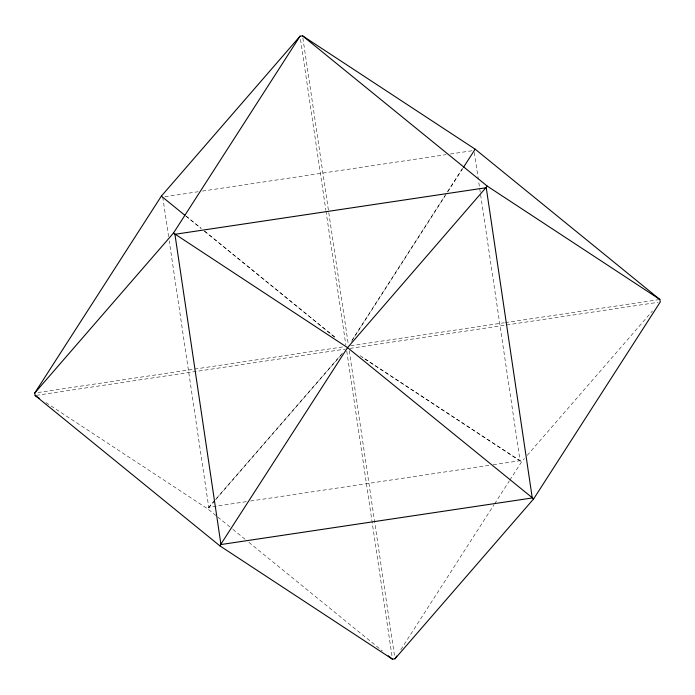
<?xml version="1.0" encoding="UTF-8"?>
<svg xmlns="http://www.w3.org/2000/svg" width="695" height="695" viewBox="0 0 695 695"><rect width="100%" height="100%" fill="white"/><g stroke="black" fill="none" stroke-linecap="round" stroke-linejoin="round"><path stroke-width="0.52" stroke-dasharray="3.48 2.61" d="M352.139 340.055L462.323 168.685M351.496 341.506L445.269 195.66M447.615 192.011L462.853 168.312M400.815 649.695L494.006 504.752M494.588 503.84L509.244 481.053M509.826 480.141L521.545 461.914L524.395 458.63M342.496 353.06L208.752 507.289L207.736 508.87L216.97 516.385M214.851 500.669L207.736 508.87L45.905 402.596M215.554 499.844L341.454 354.676M527.236 455.355L652.423 310.995M164.88 196.72L198.153 191.733M202.453 191.09L446.138 154.629M450.43 153.986L472.974 150.615M37.973 392.545L343.921 346.762M350.714 345.745L504.222 322.775M505.3 322.619L658.808 299.649M36.192 395.359L345.363 349.09M350.002 348.395L658.113 302.299M246.325 501.668L208.752 507.289L169.233 240.904M250.617 501.026L488.932 465.363M493.224 464.72L520.068 460.707L521.545 461.914L362.416 357.412M360.106 355.658L520.068 460.707L478.49 180.413M186.243 216.171L201.35 228.464M204.712 231.2L334.86 337.101M185.695 215.945L200.803 228.238M204.165 230.975L335.989 338.239M217.813 517.071L232.087 528.686M232.921 529.364L245.517 539.615M248.88 542.352L382.38 650.98M474.346 152.5L478.334 179.345M302.864 37.956L348.404 344.998M349.255 350.697L394.482 655.602M300.518 39.389L325.842 210.099M325.981 211.037L345.91 345.372M346.753 351.071L392.136 657.044M162.734 197.041L168.598 236.621"/><path stroke-width="1.04" d="M34.75 393.022L161.344 196.129L300.04 36.192L302.542 35.819L475.163 149.173L659.876 299.484L660.25 301.978L533.656 498.871L394.96 658.808L392.458 659.181L219.837 545.827L35.124 395.516L34.75 393.022L173.455 233.086L300.04 36.192M463.435 167.399L475.163 149.173M302.542 35.819L487.264 186.13L347.552 347.648L219.837 545.827M394.96 658.808L396.715 656.071M487.264 186.13L659.876 299.484M533.656 498.871L347.552 347.648L173.455 233.086M35.124 395.516L39.615 398.47M161.344 196.129L184.853 215.259M388.253 655.767L392.458 659.181M486.248 187.711L174.932 234.293L220.958 544.541L532.266 497.959L486.248 187.711"/></g></svg>
